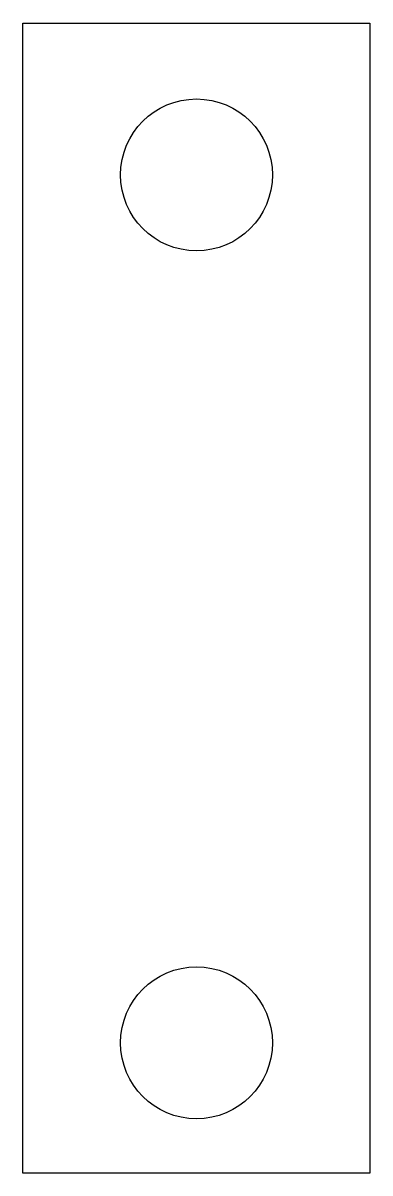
# Model space of a CAD drawing. Header units: millimetres. Extents: x 129 to 137, y 65 to 91.5.
import ezdxf

# ---------------------------------------------------------------- set-up
doc = ezdxf.new("R2010")
doc.units = ezdxf.units.MM
doc.layers.get('0').update_dxf_attribs({"linetype": 'CONTINUOUS'})

msp = doc.modelspace()

# ---------------------------------------------------------------- linework, layer by layer
msp.add_lwpolyline([(137, 65), (129, 65), (129, 91.5), (137, 91.5)], close=True)
for centre in [(133, 88), (133, 68)]:
    msp.add_circle(centre, 1.75)

doc.saveas('drawing.dxf')
